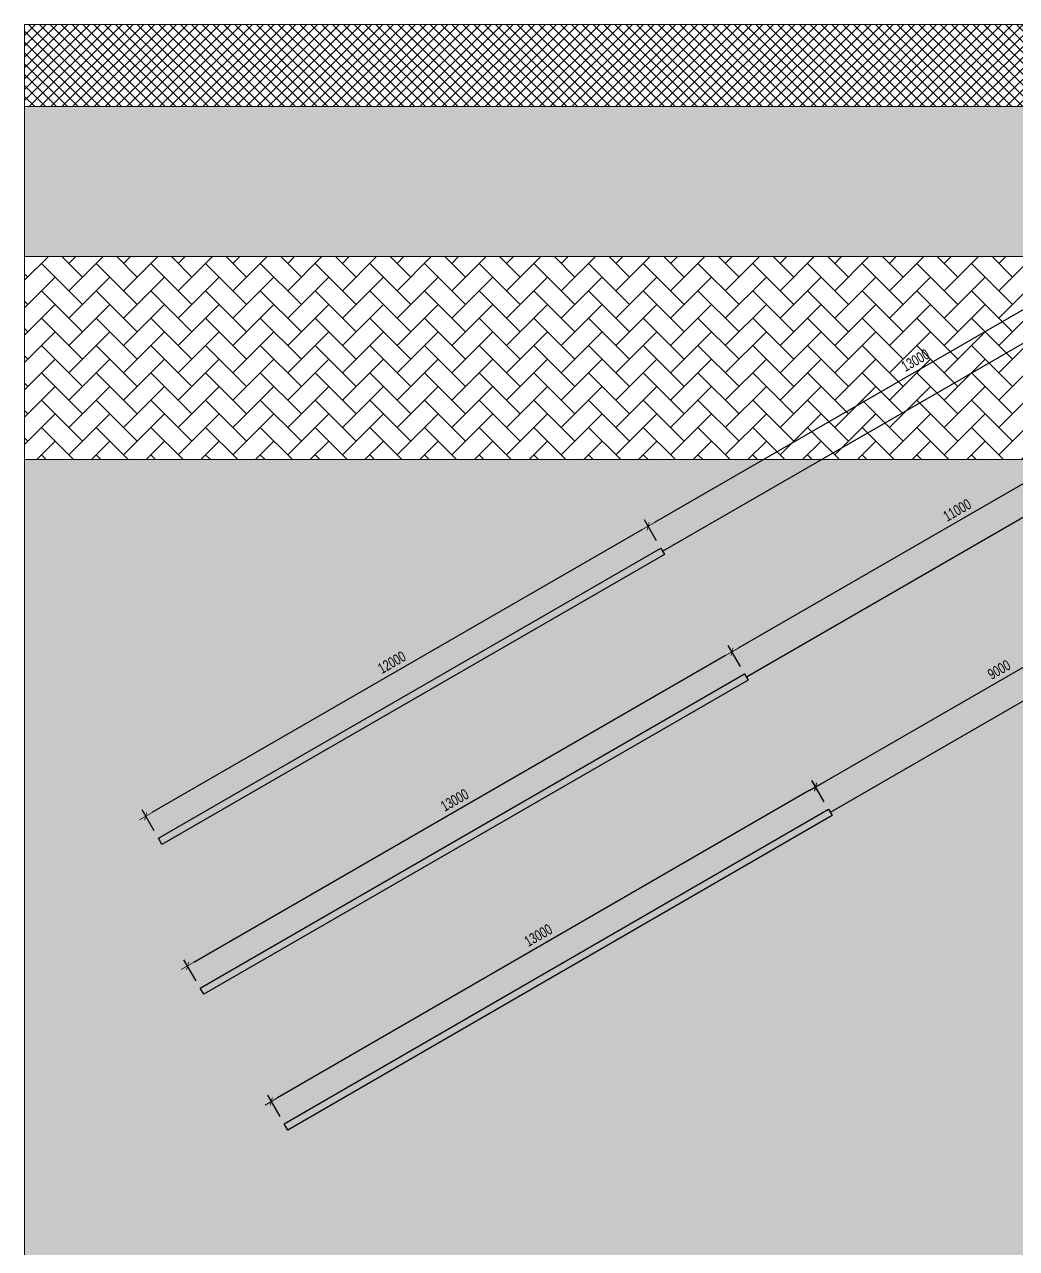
# Model space of a CAD drawing. Header units: millimetres. Extents: x -383953 to 676589, y -101685 to 196247.
# Drawn here: x 369578 to 390093, y 149035 to 174359 of the extents above; entities that cross this region are included whole.
import ezdxf

# ---------------------------------------------------------------- set-up
doc = ezdxf.new("R2010")
doc.units = ezdxf.units.MM
doc.layers.get('Defpoints').update_dxf_attribs({"color": 151, "lineweight": 9})
doc.layers.add('Concrete', color=2, linetype='Continuous')
for name, color, linetype, lineweight in [('NDC_S_CONTINUOUS', 3, 'Continuous', 20), ('NDC_S_DIM', 1, 'Continuous', 15), ('NDC_S_HATCH MATERIAL', 8, 'Continuous', 13)]:
    doc.layers.add(name, color=color, linetype=linetype, lineweight=lineweight)
doc.styles.add('NDC_ARIAL', font='arial.ttf', dxfattribs={"width": 0.85})
doc.styles.add('NDC_DIM', font='', dxfattribs={"width": 0.75})
doc.styles.get('NDC_DIM').set_extended_font_data('Dotum')
doc.dimstyles.new('NDC_1-150', dxfattribs={"dimscale": 150, "dimtxt": 2.5, "dimasz": 1, "dimexe": 1.5, "dimexo": 0, "dimgap": 0.8, "dimtad": 1, "dimdec": 0, "dimdsep": 46, "dimtxsty": 'NDC_ARIAL', "dimblk": 'DIMMARK', "dimcen": 49999.938995, "dimdle": 1.5, "dimclrd": 1, "dimclre": 1, "dimclrt": 3, "dimadec": 0, "dimazin": 0, "dimtfac": 1, "dimtdec": 0, "dimtix": 1, "dimtmove": 2, "dimatfit": 3, "dimfxl": 1, "dimarcsym": 0})
doc.dimstyles.new('NDC_dim_100', dxfattribs={"dimscale": 100, "dimtxt": 2.2, "dimasz": 1.5, "dimexe": 1.5, "dimexo": 2.5, "dimgap": 1, "dimtad": 1, "dimdec": 0, "dimzin": 0, "dimdsep": 46, "dimtxsty": 'NDC_DIM', "dimblk": 'DIMMARK', "dimcen": 0.09, "dimdle": 1.2, "dimclrd": 1, "dimclre": 1, "dimclrt": 3, "dimadec": 0, "dimazin": 0, "dimtfac": 1, "dimtdec": 0, "dimtix": 1, "dimtofl": 0, "dimtmove": 0, "dimatfit": 3, "dimfxl": 6, "dimfxlon": 1, "dimtolj": 1, "dimtzin": 0, "dimarcsym": 0})
pattern_1 = [(355, (434521.6304, 433031.871), (0.60878286, 6.95841997), [5.08, -1.905]), (85, (434521.6304, 433031.871), (-6.95841997, 0.60878286), [5.08, -1.905])]

# ---------------------------------------------------------------- blocks, each defined once
blk = doc.blocks.new('DIMMARK')
at = {"layer": 'NDC_S_DIM', "color": 1}
blk.add_line((-1.5, 0), (1, 0), dxfattribs=at)
at = {"layer": 'NDC_S_DIM', "color": 2, "const_width": 0.1}
blk.add_lwpolyline([(-0.42, -0.42), (0.42, 0.42)], dxfattribs=at)
blk = doc.blocks.new('*D385')
at = {"layer": 'Defpoints', "color": 0, "ltscale": 100, "transparency": 16777216}
for p in [(394034, 169959), (382476, 163979), (382776, 163459)]:
    blk.add_point(p, dxfattribs=at)
at = {"layer": 'NDC_S_CONTINUOUS', "color": 1, "lineweight": -2, "ltscale": 100, "transparency": 16777216}
for p, q in [((393909, 170175), (393659, 170609)), ((393604, 170404), (382606, 164054)), ((382651, 163675), (382401, 164109))]:
    blk.add_line(p, q, dxfattribs=at)
at = {"layer": 'NDC_S_CONTINUOUS', "color": 1, "lineweight": -2, "ltscale": 100, "transparency": 16777216, "xscale": 150, "yscale": 150, "zscale": 150}
for p, rotation in [((393734, 170479), 29.99999999999558), ((382476, 163979), 209.9999999999956)]:
    blk.add_blockref('DIMMARK', p, dxfattribs=dict(at, rotation=rotation))
at = {"layer": 'NDC_S_CONTINUOUS', "color": 3, "ltscale": 100, "transparency": 16777216, "insert": (388000, 167411), "char_height": 220, "attachment_point": 5, "rotation": 30, "style": 'NDC_DIM'}
blk.add_mtext('\\A1;13000', dxfattribs=at)
blk = doc.blocks.new('*D387')
at = {"layer": 'Defpoints', "color": 0, "ltscale": 100, "transparency": 16777216}
for p in [(395250, 170661), (394034, 169959), (395159, 170157), (397082, 169959), (382776, 163459)]:
    blk.add_point(p, dxfattribs=at)
at = {"layer": 'NDC_S_CONTINUOUS', "color": 1, "lineweight": -2, "ltscale": 100, "transparency": 16777216}
blk.add_arc((394034, 169959), 1142, 7.5312, 22.4688, dxfattribs=at)
at = {"layer": 'NDC_S_CONTINUOUS', "color": 1, "lineweight": -2, "ltscale": 100, "transparency": 16777216, "xscale": 150, "yscale": 150, "zscale": 150}
for p, rotation in [((395023, 170530), 116.2344230445613), ((395176, 169959), 273.7655769554315)]:
    blk.add_blockref('DIMMARK', p, dxfattribs=dict(at, rotation=rotation))
at = {"layer": 'NDC_S_CONTINUOUS', "color": 3, "ltscale": 100, "transparency": 16777216, "insert": (395340, 170309), "char_height": 220, "attachment_point": 5, "rotation": 285, "style": 'NDC_DIM'}
blk.add_mtext('\\A1;30°', dxfattribs=at)
blk = doc.blocks.new('*D388')
at = {"layer": 'Defpoints', "color": 0, "ltscale": 100, "transparency": 16777216}
for p in [(382776, 163459), (372084, 157979), (372384, 157459)]:
    blk.add_point(p, dxfattribs=at)
at = {"layer": 'NDC_S_CONTINUOUS', "color": 1, "lineweight": -2, "ltscale": 100, "transparency": 16777216}
for p, q in [((382651, 163675), (382401, 164109)), ((382346, 163904), (372214, 158054)), ((372259, 157675), (372009, 158109))]:
    blk.add_line(p, q, dxfattribs=at)
at = {"layer": 'NDC_S_CONTINUOUS', "color": 1, "lineweight": -2, "ltscale": 100, "transparency": 16777216, "xscale": 150, "yscale": 150, "zscale": 150}
for p, rotation in [((382476, 163979), 29.99999999998255), ((372084, 157979), 209.9999999999825)]:
    blk.add_blockref('DIMMARK', p, dxfattribs=dict(at, rotation=rotation))
at = {"layer": 'NDC_S_CONTINUOUS', "color": 3, "ltscale": 100, "transparency": 16777216, "insert": (377175, 161161), "char_height": 220, "attachment_point": 5, "rotation": 30, "style": 'NDC_DIM'}
blk.add_mtext('\\A1;12000', dxfattribs=at)
blk = doc.blocks.new('*D389')
at = {"layer": 'Defpoints', "color": 0, "ltscale": 100, "transparency": 16777216}
for p in [(394034, 166359), (384208, 161379), (384508, 160859)]:
    blk.add_point(p, dxfattribs=at)
at = {"layer": 'NDC_S_CONTINUOUS', "color": 1, "lineweight": -2, "ltscale": 100, "transparency": 16777216}
for p, q in [((393909, 166575), (393659, 167009)), ((393604, 166804), (384338, 161454)), ((384383, 161075), (384133, 161509))]:
    blk.add_line(p, q, dxfattribs=at)
at = {"layer": 'NDC_S_CONTINUOUS', "color": 1, "lineweight": -2, "ltscale": 100, "transparency": 16777216, "xscale": 150, "yscale": 150, "zscale": 150}
for p, rotation in [((393734, 166879), 29.99999999999718), ((384208, 161379), 209.9999999999972)]:
    blk.add_blockref('DIMMARK', p, dxfattribs=dict(at, rotation=rotation))
at = {"layer": 'NDC_S_CONTINUOUS', "color": 3, "ltscale": 100, "transparency": 16777216, "insert": (388866, 164311), "char_height": 220, "attachment_point": 5, "rotation": 30, "style": 'NDC_DIM'}
blk.add_mtext('\\A1;11000', dxfattribs=at)
blk = doc.blocks.new('*D391')
at = {"layer": 'Defpoints', "color": 0, "ltscale": 100, "transparency": 16777216}
for p in [(395250, 167061), (395159, 166557), (394034, 166359), (397082, 166359), (384508, 160859)]:
    blk.add_point(p, dxfattribs=at)
at = {"layer": 'NDC_S_CONTINUOUS', "color": 1, "lineweight": -2, "ltscale": 100, "transparency": 16777216}
blk.add_arc((394034, 166359), 1142, 7.5312, 22.4688, dxfattribs=at)
at = {"layer": 'NDC_S_CONTINUOUS', "color": 1, "lineweight": -2, "ltscale": 100, "transparency": 16777216, "xscale": 150, "yscale": 150, "zscale": 150}
for p, rotation in [((395023, 166930), 116.2344230445614), ((395176, 166359), 273.7655769554324)]:
    blk.add_blockref('DIMMARK', p, dxfattribs=dict(at, rotation=rotation))
at = {"layer": 'NDC_S_CONTINUOUS', "color": 3, "ltscale": 100, "transparency": 16777216, "insert": (395340, 166709), "char_height": 220, "attachment_point": 5, "rotation": 285, "style": 'NDC_DIM'}
blk.add_mtext('\\A1;30°', dxfattribs=at)
blk = doc.blocks.new('*D392')
at = {"layer": 'Defpoints', "color": 0, "ltscale": 100, "transparency": 16777216}
for p in [(384508, 160859), (372950, 154879), (373250, 154359)]:
    blk.add_point(p, dxfattribs=at)
at = {"layer": 'NDC_S_CONTINUOUS', "color": 1, "lineweight": -2, "ltscale": 100, "transparency": 16777216}
for p, q in [((384383, 161075), (384133, 161509)), ((384078, 161304), (373080, 154954)), ((373125, 154575), (372875, 155009))]:
    blk.add_line(p, q, dxfattribs=at)
at = {"layer": 'NDC_S_CONTINUOUS', "color": 1, "lineweight": -2, "ltscale": 100, "transparency": 16777216, "xscale": 150, "yscale": 150, "zscale": 150}
for p, rotation in [((384208, 161379), 29.99999999998326), ((372950, 154879), 209.9999999999833)]:
    blk.add_blockref('DIMMARK', p, dxfattribs=dict(at, rotation=rotation))
at = {"layer": 'NDC_S_CONTINUOUS', "color": 3, "ltscale": 100, "transparency": 16777216, "insert": (378474, 158311), "char_height": 220, "attachment_point": 5, "rotation": 30, "style": 'NDC_DIM'}
blk.add_mtext('\\A1;13000', dxfattribs=at)
blk = doc.blocks.new('*D393')
at = {"layer": 'Defpoints', "color": 0, "ltscale": 100, "transparency": 16777216}
for p in [(394034, 162559), (385940, 158579), (386240, 158059)]:
    blk.add_point(p, dxfattribs=at)
at = {"layer": 'NDC_S_CONTINUOUS', "color": 1, "lineweight": -2, "ltscale": 100, "transparency": 16777216}
for p, q in [((393909, 162775), (393659, 163209)), ((393604, 163004), (386070, 158654)), ((386115, 158275), (385865, 158709))]:
    blk.add_line(p, q, dxfattribs=at)
at = {"layer": 'NDC_S_CONTINUOUS', "color": 1, "lineweight": -2, "ltscale": 100, "transparency": 16777216, "xscale": 150, "yscale": 150, "zscale": 150}
for p, rotation in [((393734, 163079), 29.99999999999286), ((385940, 158579), 209.9999999999929)]:
    blk.add_blockref('DIMMARK', p, dxfattribs=dict(at, rotation=rotation))
at = {"layer": 'NDC_S_CONTINUOUS', "color": 3, "ltscale": 100, "transparency": 16777216, "insert": (389732, 161011), "char_height": 220, "attachment_point": 5, "rotation": 30, "style": 'NDC_DIM'}
blk.add_mtext('\\A1;9000', dxfattribs=at)
blk = doc.blocks.new('*D395')
at = {"layer": 'Defpoints', "color": 0, "transparency": 16777216}
for p in [(395250, 163261), (395159, 162757), (394034, 162559), (397082, 162559), (386240, 158059)]:
    blk.add_point(p, dxfattribs=at)
at = {"layer": 'NDC_S_CONTINUOUS', "color": 1, "lineweight": -2, "transparency": 16777216}
blk.add_arc((394034, 162559), 1142, 7.5312, 22.4688, dxfattribs=at)
at = {"layer": 'NDC_S_CONTINUOUS', "color": 1, "lineweight": -2, "transparency": 16777216, "xscale": 150, "yscale": 150, "zscale": 150}
for p, rotation in [((395023, 163130), 116.2344230445627), ((395176, 162559), 273.7655769554299)]:
    blk.add_blockref('DIMMARK', p, dxfattribs=dict(at, rotation=rotation))
at = {"layer": 'NDC_S_CONTINUOUS', "color": 3, "transparency": 16777216, "insert": (395438, 162935), "char_height": 375, "attachment_point": 5, "rotation": 285, "style": 'NDC_ARIAL'}
blk.add_mtext('30°', dxfattribs=at)
blk = doc.blocks.new('*D396')
at = {"layer": 'Defpoints', "color": 0, "ltscale": 100, "transparency": 16777216}
for p in [(386240, 158059), (374682, 152078), (374988, 151548)]:
    blk.add_point(p, dxfattribs=at)
at = {"layer": 'NDC_S_CONTINUOUS', "color": 1, "lineweight": -2, "ltscale": 100, "transparency": 16777216}
for p, q in [((386115, 158275), (385859, 158718)), ((385804, 158513), (374812, 152153)), ((374863, 151765), (374607, 152207))]:
    blk.add_line(p, q, dxfattribs=at)
at = {"layer": 'NDC_S_CONTINUOUS', "color": 1, "lineweight": -2, "ltscale": 100, "transparency": 16777216, "xscale": 150, "yscale": 150, "zscale": 150}
for p, rotation in [((385934, 158588), 30.05380247376608), ((374682, 152078), 210.053802473766)]:
    blk.add_blockref('DIMMARK', p, dxfattribs=dict(at, rotation=rotation))
at = {"layer": 'NDC_S_CONTINUOUS', "color": 3, "ltscale": 100, "transparency": 16777216, "insert": (380203, 155515), "char_height": 220, "attachment_point": 5, "rotation": 30.0538, "style": 'NDC_DIM'}
blk.add_mtext('\\A1;13000', dxfattribs=at)

msp = doc.modelspace()

# ---------------------------------------------------------------- hatches: boundary and pattern name
at = {"layer": 'Concrete'}
h = msp.add_hatch(dxfattribs=at)
h.set_pattern_fill('ANGLE', color=256, angle=-5)
h.set_pattern_definition([(355, (554933.621, 397722.406), (0.60878286, 6.95841997), [5.08, -1.905]), (85, (554933.621, 397722.406), (-6.95841997, 0.60878286), [5.08, -1.905])])
h.paths.add_polyline_path([(372346.3, 157523.7), (372421.3, 157393.8), (382813.6, 163393.8), (382738.6, 163523.7)])
h = msp.add_hatch(dxfattribs=at)
h.set_pattern_fill('ANGLE', color=256, angle=-5)
h.set_pattern_definition(pattern_1)
h.paths.add_polyline_path([(384470.6, 160923.7), (373212.3, 154423.7), (373287.3, 154293.8), (384545.6, 160793.8)])
h = msp.add_hatch(dxfattribs=at)
h.set_pattern_fill('ANGLE', color=256, angle=-5)
h.set_pattern_definition(pattern_1)
h.paths.add_polyline_path([(386202.7, 158123.7), (374950.5, 151613.2), (375025.5, 151483.3), (386277.7, 157993.8)])
at = {"layer": 'NDC_S_HATCH MATERIAL'}
h = msp.add_hatch(dxfattribs=at)
h.set_pattern_fill('ANSI37', color=256, scale=50)
h.set_pattern_definition([(45, (362885.18, 433031.87), (-112.2532, 112.2532), []), (135, (362885.18, 433031.87), (-112.2532, -112.2532), [])])
h.paths.add_polyline_path([(369577.7, 174358.8), (369577.7, 172658.7), (393234.4, 172658.7), (393234.4, 174358.8)])
h = msp.add_hatch(dxfattribs=at)
h.set_pattern_fill('EARTH', color=256, scale=50, angle=90)
h.set_pattern_definition([(90, (362885.18, 433031.87), (-317.5, 317.5), [317.5, -317.5]), (90, (362766.1, 433031.87), (-317.5, 317.5), [317.5, -317.5]), (90, (362647.05, 433031.87), (-317.5, 317.5), [317.5, -317.5]), (180, (362607.36, 433071.56), (-317.5, -317.5), [317.5, -317.5]), (180, (362607.36, 433190.62), (-317.5, -317.5), [317.5, -317.5]), (180, (362607.36, 433309.68), (-317.5, -317.5), [317.5, -317.5])])
h.paths.add_polyline_path([(369577.7, 172658.7), (369577.7, 169558.7), (393234.4, 169558.7), (393234.4, 172658.7)])
h = msp.add_hatch(dxfattribs=at)
h.set_pattern_fill('AR-HBONE', color=256, scale=100)
h.set_pattern_definition([(45, (424800.18, -758307.56), (0, 565.68542), [1200, -400]), (135, (425083, -758024.7), (4e-14, 565.68542), [1200, -400])])
h.paths.add_polyline_path([(393234.4, 169558.7), (369577.7, 169558.7), (369577.7, 165358.7), (393234.4, 165358.7)])
h = msp.add_hatch(dxfattribs=at)
h.set_pattern_fill('AR-SAND', color=256, scale=15)
h.set_pattern_definition([(37.5, (362885.2, 433031.9), (-24.0005, 734.1199), [0, -579.12, 0, -647.7, 0, -619.125]), (7.5, (362885.2, 433031.9), (674.285, 1075.2377), [0, -312.42, 0, -521.97, 0, -200.025]), (327.5, (362416.55, 433031.9), (1186.4886, 2.1558), [0, -190.5, 0, -685.8, 0, -895.35]), (317.5, (362416.5, 433031.9), (1145.3347, 334.394), [0, -95.25, 0, -449.58, 0, -514.35])])
h.paths.add_polyline_path([(405634.4, 143787.8), (405634.4, 161458.8), (405034.4, 161458.8), (403534.4, 159958.8), (401334.4, 159958.8), (399834.4, 161458.8), (395134.4, 161458.8), (394634.4, 160958.8), (394034.4, 160958.8), (394034.4, 149358.8), (393234.4, 149358.8), (393234.4, 165358.7), (369577.7, 165358.7), (369577.7, 143787.8)])

# ---------------------------------------------------------------- linework, layer by layer
at = {"layer": 'Concrete'}
for p, q in [((395250.2, 170660.7), (382776.1, 163458.8)), ((395250.2, 167060.7, 0), (384508.1, 160858.8, 0)), ((395250.2, 163260.7, 0), (386240.2, 158058.8, 0))]:
    msp.add_line(p, q, dxfattribs=at)
msp.add_lwpolyline([(382813.6, 163393.8), (372421.3, 157393.8), (372346.3, 157523.7), (382738.6, 163523.7)], close=True, dxfattribs=at)
at = {"layer": 'Concrete', "elevation": 0}
for points in [[(384545.6, 160793.8), (373287.3, 154293.8), (373212.3, 154423.7), (384470.6, 160923.7)], [(386277.7, 157993.8), (375025.5, 151483.3), (374950.5, 151613.2), (386202.7, 158123.7)]]:
    msp.add_lwpolyline(points, close=True, dxfattribs=at)
at = {"layer": 'NDC_S_CONTINUOUS'}
for p, q in [((393234.4, 174358.8), (369577.7, 174358.8)), ((369577.7, 174358.8), (369577.7, 143787.8)), ((369577.7, 172658.7), (393234.4, 172658.7)), ((369577.7, 169558.7), (393234.4, 169558.7)), ((369577.7, 165358.7), (393234.4, 165358.7))]:
    msp.add_line(p, q, dxfattribs=at)

# ---------------------------------------------------------------- dimensions: what is measured, and where the dimension line sits
at = {"layer": 'NDC_S_CONTINUOUS', "ltscale": 100}
for p1, p2, distance, picture, middle in [((394034.4, 169958.8), (382776.1, 163458.8), -600.4, '*D385', (388000.1, 167410.6)), ((394034.4, 166358.8, 0), (384508.1, 160858.8, 0), -600.4, '*D389', (388866.1, 164310.6, 0)), ((382776.1, 163458.8), (372383.8, 157458.8), -600.4, '*D388', (377174.8, 161160.6)), ((394034.4, 162558.8, 0), (386240.2, 158058.8, 0), -600.4, '*D393', (389732.1, 161010.6, 0)), ((384508.1, 160858.8, 0), (373249.8, 154358.8, 0), -600.4, '*D392', (378473.8, 158310.6, 0)), ((386240.2, 158058.8, 0), (374988, 151548.3, 0), -611.6, '*D396', (380202.6, 155514.7, 0))]:
    dim = msp.add_aligned_dim(p1=p1, p2=p2, distance=distance, dimstyle='NDC_dim_100', dxfattribs=at)
    dim.commit()
    dim.dimension.update_dxf_attribs({"geometry": picture, "text_midpoint": middle})
for base, line1, line2, picture, middle in [((395159.1, 170157.1), ((394034.4, 169958.8), (397081.7, 169958.8)), ((395250.2, 170660.7), (382776.1, 163458.8)), '*D387', (395340.3, 170308.7)), ((395159.1, 166557.1), ((394034.4, 166358.8, 0), (397081.7, 166358.8, 0)), ((395250.2, 167060.7, 0), (384508.1, 160858.8, 0)), '*D391', (395340.3, 166708.7, 0))]:
    dim = msp.add_angular_dim_2l(base=base, line1=line1, line2=line2, dimstyle='NDC_dim_100', dxfattribs=at)
    dim.commit()
    dim.dimension.update_dxf_attribs({"geometry": picture, "text_midpoint": middle})
at = {"layer": 'NDC_S_CONTINUOUS', "color": 1}
dim = msp.add_angular_dim_2l(base=(395159.1, 162757.1), line1=((394034.4, 162558.8, 0), (397081.7, 162558.8, 0)), line2=((395250.2, 163260.7, 0), (386240.2, 158058.8, 0)), dimstyle='NDC_1-150', dxfattribs=at)
dim.commit()
dim.dimension.update_dxf_attribs({"geometry": '*D395', "text_midpoint": (395438.5, 162935, 0)})

doc.saveas('drawing.dxf')
